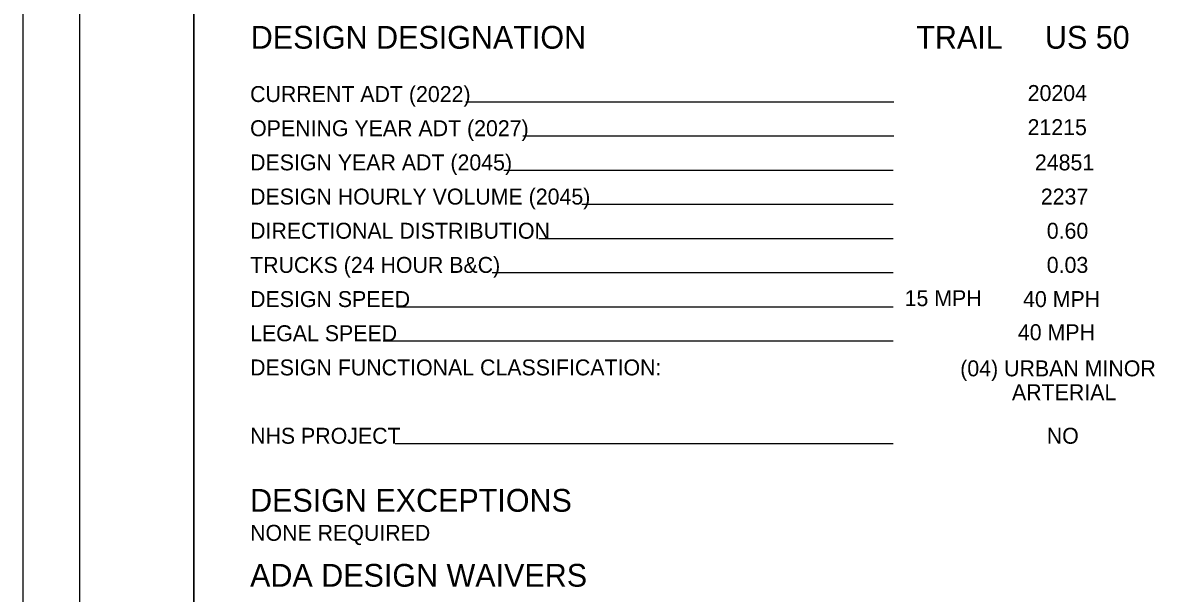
# Model space of a CAD drawing. Extents: x -42 to 202, y -27 to 49.
# Drawn here: x 0 to 10.04, y 5.49 to 10.49 of the extents above; entities that cross this region are included whole.
import ezdxf

# ---------------------------------------------------------------- set-up
doc = ezdxf.new("R2010")
doc.units = 0
for name, color, linetype in [('GM_X_Adjacent_County', 7, 'Continuous'), ('GM_X_County', 7, 'Continuous'), ('GM_X_Section', 7, 'Continuous'), ('GM_X_Township', 7, 'Continuous')]:
    doc.layers.add(name, color=color, linetype=linetype)

msp = doc.modelspace()

# ---------------------------------------------------------------- linework, layer by layer
at = {"layer": 'GM_X_Adjacent_County'}
for points in [[(0.5, 21.5), (1.5, 21.5), (1.5, 0.5), (0.5, 0.5)], [(1.5, 21.5), (33.5, 21.5), (33.5, 0.5), (1.5, 0.5)]]:
    msp.add_lwpolyline(points, close=True, dxfattribs=at)
at = {"layer": 'GM_X_Section'}
for p, q in [((7.642, 9.797), (3.886, 9.797)), ((7.642, 9.497), (4.387, 9.497)), ((7.637, 9.197), (4.22, 9.197)), ((7.637, 8.897), (4.906, 8.897)), ((7.637, 8.597), (4.528, 8.597)), ((7.637, 8.297), (4.117, 8.297)), ((7.637, 7.997), (3.283, 7.997)), ((7.637, 7.697), (3.162, 7.697)), ((7.637, 6.797), (3.267, 6.797))]:
    msp.add_line(p, q, dxfattribs=at)
at = {"layer": 'GM_X_Township'}
msp.add_lwpolyline([(0, 0), (34, 0), (34, 22), (0, 22)], close=True, dxfattribs=at)

# ---------------------------------------------------------------- texts
at = {"layer": 'GM_X_County'}
for s, height, p in [('CURRENT ADT (2022)', 0.14, (1.994, 9.797)), ('20204', 0.14, (8.818, 9.806)), ('OPENING YEAR ADT (2027)', 0.14, (1.994, 9.497)), ('21215', 0.14, (8.817, 9.506)), ('DESIGN YEAR ADT (2045)', 0.14, (1.994, 9.197)), ('                      24851', 0.14, (7.737, 9.197)), ('DESIGN HOURLY VOLUME (2045)', 0.14, (1.994, 8.897)), ('                       2237             ', 0.14, (7.737, 8.897)), ('DIRECTIONAL DISTRIBUTION', 0.14, (1.994, 8.597)), ('                        0.60', 0.14, (7.737, 8.597)), ('TRUCKS (24 HOUR B&C)', 0.14, (1.994, 8.297)), ('                        0.03 ', 0.14, (7.737, 8.297)), ('DESIGN SPEED', 0.14, (1.994, 7.997)), ('       15 MPH', 0.14, (7.374, 8.005)), ('                    40 MPH            ', 0.14, (7.737, 7.997)), ('LEGAL SPEED', 0.14, (1.994, 7.697)), ('40 MPH', 0.14, (8.732, 7.706)), ('DESIGN FUNCTIONAL CLASSIFICATION:', 0.14, (1.994, 7.397)), ('(04) URBAN MINOR ', 0.14, (8.226, 7.389)), ('ARTERIAL', 0.14, (8.68, 7.179)), ('NHS PROJECT', 0.14, (1.994, 6.797)), ('                        NO', 0.14, (7.737, 6.797)), ('DESIGN EXCEPTIONS', 0.2, (1.994, 6.2)), ('NONE REQUIRED', 0.14, (1.994, 5.945)), ('ADA DESIGN WAIVERS', 0.2, (1.994, 5.542))]:
    msp.add_text(s, height=height, dxfattribs=at).set_placement(p)
at = {"layer": 'GM_X_Section'}
msp.add_text('DESIGN DESIGNATION                                       TRAIL     US 50', height=0.2, dxfattribs=at).set_placement((2, 10.265))

doc.saveas('drawing.dxf')
